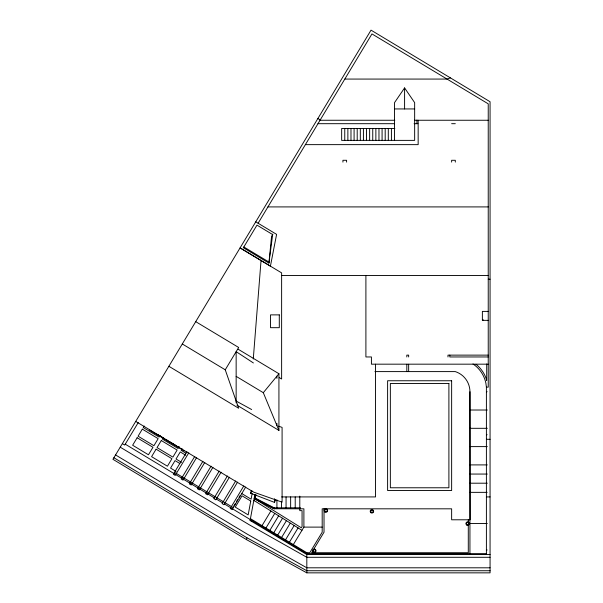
<?xml version="1.0" encoding="UTF-8"?>
<svg xmlns="http://www.w3.org/2000/svg" width="603" height="603" viewBox="0 0 603 603"><rect width="100%" height="100%" fill="white"/><g stroke="black" fill="none" stroke-linecap="round" stroke-linejoin="round"><path stroke-width="0.9" d="M253.275 359.011L261.039 260.511L240.077 247.901L270.415 266.149L276.604 234.371L255.755 221.829M268.915 263.104L272.654 234.552L256.976 225.123L243.371 247.743L268.915 263.112L271.576 236.331L272.903 234.137M254.918 494.935L254.278 498.515L274.124 508.728L303.897 508.819L303.897 527.112L293.337 544.577M254.692 498.726L255.325 495.191M255.257 498.108L255.906 494.49M252.129 493.646L251.097 499.178L241.517 493.42M246.521 539.64L112.934 459.305L371.026 30.15L490.066 101.734L490.066 572.85L306.821 572.85L246.521 539.64L246.876 537.725L113.884 457.737M490.066 554.556L306.821 554.556L250.094 520.442L254.888 494.694M254.458 500.754L254.971 497.988M312.957 551.036L313.168 549.921L314.532 549.506L315.655 550.501L315.429 551.624L314.057 552.031L313.266 550.931M324.557 510.786L324.768 509.663L326.133 509.256L327.256 510.251L327.03 511.367L325.665 511.781L324.866 510.681M469.013 523.283L468.787 524.399L467.415 524.814L466.315 523.819L466.526 522.695L467.89 522.288L468.697 523.381M467.687 522.628L466.677 522.665M371.674 512.535L370.574 511.54L370.785 510.417L372.149 510.01L373.272 511.005L373.046 512.12L371.75 512.211M275.526 499.849L274.546 502.412L250.433 493.148L251.421 490.586M138.26 422.53L124.715 445.044L122.364 443.627M258.107 223.246L371.961 33.919L488.234 103.837L488.234 387.156L486.402 387.156L485.897 383.259A30.519 30.519 0 0 0 472.986 363.956M144.207 425.997L143.265 427.565L159.102 437.085L160.044 435.517M163.179 437.409L162.237 438.976L178.073 448.496L179.016 446.929M168.878 366.285L238.667 408.254L225.243 369.797L238.667 347.479L195.719 321.655M179.468 447.011L179.189 447.486L177.584 446.522M182.151 448.813L181.209 450.381L185.958 453.237M186.922 451.655L173.325 474.275L175.202 475.405L188.807 452.785M194.761 456.373L181.164 478.986L183.041 480.116L196.646 457.504M202.917 461.272L189.312 483.892L191.196 485.023L204.801 462.403M211.073 466.179L197.467 488.792L199.352 489.922L212.949 467.31M219.221 471.079L205.623 493.699L207.5 494.829L221.105 472.209M227.376 475.986L213.771 498.598L215.814 499.827L229.411 477.207M235.683 480.983L222.085 503.595L223.969 504.726L237.567 482.114M243.838 485.882L230.24 508.502L232.117 509.633L245.722 487.013M233.7 506.166L235.155 503.746M236.61 501.327L237.574 499.714M239.029 497.294L240.002 495.681M290.209 523.231L281.593 537.477M262.026 525.65L270.89 510.982M265.938 528.017L274.772 513.402M269.85 530.384L278.654 515.821M273.77 532.75L282.536 518.241M277.681 535.117L286.417 520.66M285.513 539.843L294.181 525.492M289.425 542.21L298.07 527.911M394.852 128.492L341.652 128.492L341.652 140.378L414.653 140.378L414.653 102.631L404.59 87.917L394.528 102.631L394.528 140.378M236.956 405.178L278.925 430.414L263.307 392.689L278.925 373.739L238.155 349.22M250.433 493.148L252.31 491.121M450.403 77.885L447.042 79.068L344.81 79.068M467.559 524.753L468.41 524.226M370.935 510.387L372.013 510.063M394.528 108.939L414.653 108.939M320.042 120.253L394.799 120.253M414.419 120.253L488.234 120.253M317.969 123.69L394.52 123.69M414.118 123.69L417.902 123.69M451.639 123.69L455.303 123.69M305.374 144.637L418.158 144.637L418.158 120.253M267.928 206.912L488.234 206.912M281.616 275.533L488.234 275.533M488.234 279.204L490.066 279.204M488.234 311.397L482.377 311.397L482.377 320.359L488.234 320.359M488.234 355.129L447.984 355.129L447.984 356.961M488.234 356.961L449.815 356.961L449.815 355.129M488.234 364.174L371.425 364.174L371.425 356.961L365.9 356.961L365.9 275.526M374.938 371.599L455.303 371.599A21.158 21.158 0 0 1 469.941 391.724L469.941 554.556M469.941 391.724L470.121 519.794L451.639 519.794L451.639 508.819L322.19 508.819L322.19 532.208L309.791 552.725L306.821 552.725L250.433 518.648M486.402 391.731L487.134 391.731M469.941 410.017L487.314 410.017M469.941 428.311L487.314 428.311M486.402 434.718L487.134 434.718M486.402 439.293L490.066 439.293M469.941 446.612L487.314 446.612M469.941 464.905L487.314 464.905M469.941 474.056L487.314 474.056M469.941 483.199L487.314 483.199M469.941 492.35L487.134 492.35M281.616 496.925L375.541 496.925L375.541 364.189M486.402 496.925L490.066 496.925M254.843 497.89L274.124 507.816L300.339 507.816L300.339 508.728M299.789 508.276L300.339 508.276M469.941 523.449L487.314 523.449M303.897 527.112L322.19 527.112M486.402 549.981L487.134 549.981M486.402 553.637L306.821 553.637L224.256 503.867M490.066 557.3L306.821 557.3L249.288 524.791L120.231 447.177M490.066 567.807L306.821 567.807L247.516 534.296L115.565 454.941M490.066 570.732L306.821 570.732L246.876 537.725M278.646 426.178L282.091 427.399L282.091 502.163L253.727 492.154L135.72 421.429M250.094 520.442L251.745 521.075M274.124 508.276L254.217 498.312L274.297 508.819M236.15 401.055L251.647 409.535M317.871 118.527L320.223 119.944M243.838 246.966L269.021 262.079M261.182 260.594L281.624 272.888L281.624 379.001L279.272 377.584M182.302 343.966L225.243 369.797M236.15 376.355L263.307 392.689M157.594 434.499L163.993 438.343M165.591 439.308L167.988 440.748M169.586 441.713L175.986 445.557M149.68 430.165L184.171 450.908M185.807 455.28L180.259 451.949L176.023 459.004L181.563 462.343M179.8 463.473L175.051 460.617L170.559 468.094L176.091 471.433M174.501 472.315L233.293 507.673M125.243 444.17L214.645 498.07M216.206 499.013L222.703 502.925M255.747 499.405L301.342 527.798L302.065 526.6L302.065 510.643L299.789 510.643L299.789 496.126M253.833 500.369L301.952 530.331M253.396 362.961L236.15 351.655L236.15 402.872M274.493 498.734L274.546 502.412M486.704 363.978L486.704 380.463L486.206 378.654A32.049 32.049 0 0 0 475.993 364.272M486.402 387.156L486.402 554.556M483.109 319.628L483.109 320.359M468.29 519.794L468.29 522.613M468.29 524.497L468.29 552.725L311.623 552.725L324.022 532.208L324.022 508.819M455.303 162.109L455.303 160.285L451.639 160.285L451.639 162.109M416.922 120.035L416.922 123.69M408.646 356.961L408.646 355.129L406.814 355.129L406.814 356.961M408.646 364.28L408.646 371.599M406.814 364.28L406.814 371.599M404.59 87.917L404.59 108.939M391.415 128.492L391.415 140.378M388.302 128.492L388.302 140.378M385.196 128.492L385.196 140.378M382.083 128.492L382.083 140.378M378.97 128.492L378.97 140.378M375.865 128.492L375.865 140.378M372.752 128.492L372.752 140.378M369.647 128.492L369.647 140.378M366.534 128.492L366.534 140.378M363.421 128.492L363.421 140.378M360.315 128.492L360.315 140.378M357.202 128.492L357.202 140.378M354.089 128.492L354.089 140.378M350.984 128.492L350.984 140.378M347.871 128.492L347.871 140.378M346.589 162.109L346.589 160.285L342.934 160.285L342.934 162.109M344.758 128.492L344.758 140.378M306.821 552.725L306.821 572.85M295.214 496.925L295.214 507.899M290.638 496.925L290.638 507.899M286.063 496.925L286.063 507.899M281.488 501.5L281.488 507.899M278.925 373.739L278.925 430.414M276.92 376.174L276.92 378.367M276.92 423.374L276.92 425.567M276.92 499.872L276.92 508.728M274.124 507.816L274.124 508.728M250.75 501.048L248.172 514.887L235.268 507.108L242.052 495.817L250.75 501.048M137.137 437.755L132.637 445.233L148.459 454.775L152.974 447.283L137.137 437.755M142.323 429.132L138.079 436.188L153.916 445.715L158.159 438.652L142.323 429.132M156.094 449.182L151.594 456.667L167.423 466.202L171.93 458.71L156.094 449.182M161.295 440.544L157.051 447.599L172.888 457.119L177.124 450.064L161.295 440.544M279.295 314.879L270.513 314.879L270.513 327.685L279.295 327.685L279.295 314.879M451.639 380.749L387.608 380.749L387.608 490.518L451.639 490.518L451.639 380.749M448.896 383.493L390.352 383.493L390.352 487.774L448.896 487.774L448.896 383.493M466.684 525.002A1.711 1.711 0 0 0 469.368 523.728A1.711 1.711 0 0 0 466.926 522.047A1.711 1.711 0 0 0 466.684 525.002M370.943 512.723A1.711 1.711 0 0 0 373.626 511.45A1.711 1.711 0 0 0 371.184 509.769A1.711 1.711 0 0 0 370.943 512.723M324.934 511.97A1.711 1.711 0 0 0 327.61 510.703A1.711 1.711 0 0 0 325.175 509.015A1.711 1.711 0 0 0 324.934 511.97M313.334 552.22A1.711 1.711 0 0 0 316.01 550.954A1.711 1.711 0 0 0 313.568 549.265A1.711 1.711 0 0 0 313.334 552.22"/></g></svg>
